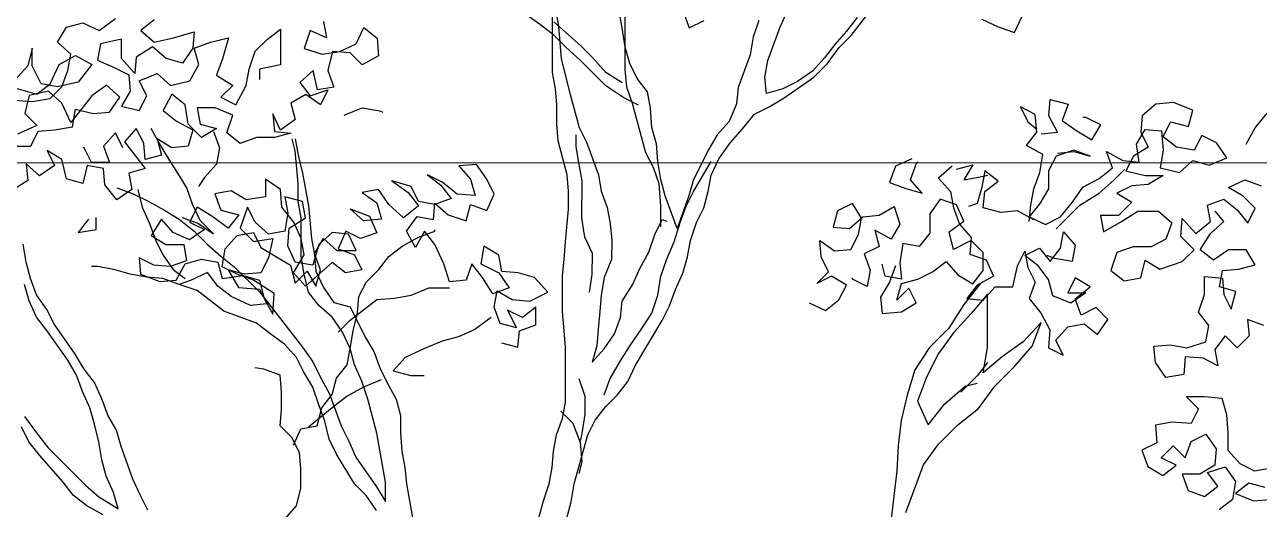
# Model space of a CAD drawing. Header units: millimetres. Extents: x 684983 to 685377, y 990360 to 990509.
# Drawn here: x 685172.297 to 685173.495, y 990437.702 to 990438.172 of the extents above; entities that cross this region are included whole.
import ezdxf

# ---------------------------------------------------------------- set-up
doc = ezdxf.new("R2010")
doc.units = ezdxf.units.MM
doc.layers.add('grid', color=8, linetype='Continuous', lineweight=9)
doc.layers.add('TEAK', color=7, linetype='Continuous')

# ---------------------------------------------------------------- blocks, each defined once
blk = doc.blocks.new('A$C25655A80')
at = {"color": 62}
for p, q in [((0.05239, 1.56976), (0.05243, 1.61686)), ((0.04472, 1.60053), (0.03512, 1.60726)), ((0.05435, 1.61013), (0.05626, 1.59956)), ((0.09759, 1.59856), (0.09568, 1.60913)), ((0.09949, 1.57164), (0.09952, 1.60721)), ((0.13702, 1.60909), (0.14085, 1.59852)), ((0.19949, 1.59846), (0.20431, 1.60903)), ((0.24563, 1.59361), (0.2591, 1.61091)), ((0.35137, 1.59544), (0.35619, 1.60601)), ((-0.26771, 1.58928), (-0.26193, 1.59889)), ((-0.26193, 1.59889), (-0.25136, 1.60176)), ((-0.25136, 1.60176), (-0.24079, 1.59694)), ((-0.24079, 1.59694), (-0.2302, 1.60462)), ((-0.20521, 1.60364), (-0.21387, 1.59692)), ((-0.13216, 1.59108), (-0.12351, 1.5978)), ((-0.12351, 1.5978), (-0.12353, 1.57473)), ((-0.09562, 1.60258), (-0.09371, 1.592)), ((-0.07449, 1.58814), (-0.06967, 1.59871)), ((-0.06967, 1.59871), (-0.06103, 1.59197)), ((0.05337, 1.59379), (0.04472, 1.60053)), ((0.07067, 1.58704), (0.05338, 1.60244)), ((0.05626, 1.59956), (0.05816, 1.5784)), ((0.0995, 1.58606), (0.09759, 1.59856)), ((0.14085, 1.59852), (0.15047, 1.60331)), ((0.18604, 1.60328), (0.18218, 1.59271)), ((0.19178, 1.57732), (0.19949, 1.59846)), ((0.24949, 1.60515), (0.24275, 1.5965)), ((0.33023, 1.60411), (0.3408, 1.59929)), ((0.3408, 1.59929), (0.35137, 1.59544)), ((-0.22637, 1.59116), (-0.23983, 1.58829)), ((-0.22638, 1.57867), (-0.22637, 1.59116)), ((-0.21387, 1.59692), (-0.20523, 1.58922)), ((-0.20523, 1.58922), (-0.19273, 1.59209)), ((-0.19273, 1.59209), (-0.17926, 1.59593)), ((-0.17926, 1.59593), (-0.18023, 1.58535)), ((-0.1687, 1.58919), (-0.15716, 1.59206)), ((-0.15716, 1.59206), (-0.16102, 1.57861)), ((-0.13986, 1.58339), (-0.13216, 1.59108)), ((-0.10428, 1.59682), (-0.10814, 1.58529)), ((-0.09371, 1.592), (-0.10428, 1.59682)), ((-0.06103, 1.59197), (-0.06008, 1.58044)), ((0.06105, 1.58609), (0.05337, 1.59379)), ((0.18218, 1.59271), (0.18025, 1.58118)), ((0.24275, 1.5965), (0.23505, 1.58786)), ((0.23793, 1.58593), (0.24563, 1.59361)), ((-0.28406, 1.58545), (-0.28695, 1.57391)), ((-0.28407, 1.57391), (-0.28406, 1.58545)), ((-0.25907, 1.58158), (-0.26771, 1.58928)), ((-0.261, 1.57101), (-0.25907, 1.58158)), ((-0.23983, 1.58829), (-0.24177, 1.57772)), ((-0.20619, 1.58634), (-0.21677, 1.57962)), ((-0.19754, 1.57864), (-0.20619, 1.58634)), ((-0.18023, 1.58535), (-0.18697, 1.57575)), ((-0.17927, 1.58535), (-0.1687, 1.58919)), ((-0.1764, 1.57477), (-0.17927, 1.58535)), ((-0.14372, 1.57186), (-0.13986, 1.58339)), ((-0.10814, 1.58529), (-0.09661, 1.58143)), ((-0.09661, 1.58143), (-0.08507, 1.58334)), ((-0.08987, 1.58335), (-0.09277, 1.57085)), ((-0.07834, 1.58237), (-0.08987, 1.58335)), ((-0.08507, 1.58334), (-0.07449, 1.58814)), ((-0.07066, 1.57468), (-0.07834, 1.58237)), ((0.07066, 1.57743), (0.06105, 1.58609)), ((0.07835, 1.57935), (0.07067, 1.58704)), ((0.10238, 1.57548), (0.0995, 1.58606)), ((0.23505, 1.58786), (0.22831, 1.57921)), ((0.23023, 1.57536), (0.23793, 1.58593)), ((-0.28695, 1.57391), (-0.29753, 1.56239)), ((-0.27831, 1.56237), (-0.28407, 1.57391)), ((-0.27254, 1.56237), (-0.26676, 1.57486)), ((-0.26676, 1.57486), (-0.25618, 1.58062)), ((-0.25618, 1.58062), (-0.24561, 1.57484)), ((-0.24561, 1.57484), (-0.25428, 1.56331)), ((-0.24177, 1.57772), (-0.2312, 1.5729)), ((-0.21774, 1.56904), (-0.22638, 1.57867)), ((-0.21677, 1.57962), (-0.21774, 1.56904)), ((-0.18697, 1.57575), (-0.19754, 1.57864)), ((-0.18218, 1.56421), (-0.1764, 1.57477)), ((-0.16102, 1.57861), (-0.16487, 1.56803)), ((-0.12353, 1.57473), (-0.13699, 1.57185)), ((-0.06008, 1.58044), (-0.07066, 1.57468)), ((0.05816, 1.5784), (0.06391, 1.55533)), ((0.08698, 1.56107), (0.07066, 1.57743)), ((0.08699, 1.56973), (0.07835, 1.57935)), ((0.10718, 1.56586), (0.10238, 1.57548)), ((0.18025, 1.58118), (0.17254, 1.56004)), ((0.18985, 1.56675), (0.19178, 1.57732)), ((0.22831, 1.57921), (0.22061, 1.57057)), ((0.22157, 1.56672), (0.23023, 1.57536)), ((-0.26485, 1.56044), (-0.261, 1.57101)), ((-0.2312, 1.5729), (-0.22159, 1.56809)), ((-0.22159, 1.56809), (-0.22064, 1.55751)), ((-0.21486, 1.56424), (-0.20332, 1.56903)), ((-0.20332, 1.56903), (-0.19468, 1.56133)), ((-0.16487, 1.56803), (-0.1543, 1.5613)), ((-0.14565, 1.56129), (-0.14372, 1.57186)), ((-0.13699, 1.57185), (-0.13699, 1.56513)), ((-0.10238, 1.57086), (-0.11104, 1.56318)), ((-0.09951, 1.55836), (-0.10238, 1.57086)), ((-0.09277, 1.57085), (-0.08893, 1.56027)), ((0.0543, 1.55918), (0.05239, 1.56976)), ((0.09756, 1.56299), (0.08699, 1.56973)), ((0.10044, 1.5601), (0.09949, 1.57164)), ((0.1139, 1.55721), (0.10718, 1.56586)), ((0.1908, 1.55617), (0.18985, 1.56675)), ((0.20233, 1.55328), (0.22157, 1.56672)), ((0.22061, 1.57057), (0.211, 1.56385)), ((-0.29465, 1.5595), (-0.2812, 1.55564)), ((-0.27351, 1.55756), (-0.28601, 1.55469)), ((-0.2812, 1.55564), (-0.27254, 1.56237)), ((-0.26774, 1.56044), (-0.27831, 1.56237)), ((-0.26486, 1.54986), (-0.27351, 1.55756)), ((-0.27255, 1.55275), (-0.26485, 1.56044)), ((-0.25428, 1.56331), (-0.26774, 1.56044)), ((-0.23601, 1.56137), (-0.24563, 1.55465)), ((-0.22737, 1.55367), (-0.23601, 1.56137)), ((-0.22064, 1.55751), (-0.22641, 1.5479)), ((-0.21006, 1.55462), (-0.21486, 1.56424)), ((-0.19468, 1.56133), (-0.18218, 1.56421)), ((-0.1543, 1.5613), (-0.162, 1.55361)), ((-0.15239, 1.5488), (-0.14565, 1.56129)), ((-0.11104, 1.56318), (-0.10432, 1.55452)), ((-0.10432, 1.55452), (-0.09278, 1.55836)), ((-0.08893, 1.56027), (-0.09951, 1.55836)), ((-0.09278, 1.55836), (-0.0976, 1.54875)), ((0.05525, 1.54861), (0.0543, 1.55918)), ((0.09851, 1.55337), (0.08698, 1.56107)), ((0.10428, 1.54952), (0.10044, 1.5601)), ((0.17254, 1.56004), (0.17157, 1.54946)), ((0.20138, 1.55905), (0.1908, 1.55617)), ((0.211, 1.56385), (0.20138, 1.55905)), ((-0.29562, 1.55181), (-0.28409, 1.55084)), ((-0.28601, 1.55469), (-0.2889, 1.54315)), ((-0.28409, 1.55084), (-0.27255, 1.55275)), ((-0.25911, 1.53736), (-0.26486, 1.54986)), ((-0.24563, 1.55465), (-0.25911, 1.53736)), ((-0.23411, 1.54407), (-0.22737, 1.55367)), ((-0.21488, 1.54501), (-0.21006, 1.55462)), ((-0.19372, 1.55556), (-0.1995, 1.54499)), ((-0.18507, 1.54883), (-0.19372, 1.55556)), ((-0.162, 1.55361), (-0.15239, 1.5488)), ((-0.1072, 1.55548), (-0.11682, 1.54973)), ((-0.11682, 1.54973), (-0.11395, 1.53915)), ((-0.0976, 1.54875), (-0.1072, 1.55548)), ((0.06391, 1.55533), (0.06966, 1.53417)), ((0.10812, 1.54856), (0.09851, 1.55337)), ((0.1129, 1.51779), (0.10428, 1.54952)), ((0.11581, 1.54663), (0.1139, 1.55721)), ((0.17157, 1.54946), (0.16675, 1.53793)), ((0.19272, 1.54752), (0.20233, 1.55328)), ((0.37343, 1.54159), (0.37441, 1.55216)), ((0.37441, 1.55216), (0.38594, 1.54927)), ((0.45419, 1.55016), (0.44266, 1.54921)), ((0.46668, 1.54535), (0.45419, 1.55016)), ((-0.2889, 1.54315), (-0.28122, 1.53546)), ((-0.25815, 1.53447), (-0.25621, 1.54601)), ((-0.25621, 1.54601), (-0.24468, 1.54311)), ((-0.24468, 1.54311), (-0.23411, 1.54407)), ((-0.22641, 1.5479), (-0.21488, 1.54501)), ((-0.1995, 1.54499), (-0.19085, 1.53826)), ((-0.18316, 1.53633), (-0.18507, 1.54883)), ((-0.17739, 1.5469), (-0.17547, 1.53632)), ((-0.16585, 1.54689), (-0.17739, 1.5469)), ((-0.15432, 1.54207), (-0.16585, 1.54689)), ((-0.15818, 1.53054), (-0.15432, 1.54207)), ((-0.12836, 1.54301), (-0.12741, 1.53147)), ((-0.12357, 1.53243), (-0.12836, 1.54301)), ((-0.08222, 1.542), (-0.07068, 1.5468)), ((-0.07068, 1.5468), (-0.05915, 1.54487)), ((-0.05915, 1.54487), (-0.05723, 1.5439)), ((0.05524, 1.53611), (0.05525, 1.54861)), ((0.11676, 1.53413), (0.11581, 1.54663)), ((0.1754, 1.53312), (0.1831, 1.54272)), ((0.1831, 1.54272), (0.19272, 1.54752)), ((0.35518, 1.54737), (0.35997, 1.53775)), ((0.36478, 1.54256), (0.35518, 1.54737)), ((0.36573, 1.53102), (0.36478, 1.54256)), ((0.37919, 1.53101), (0.37343, 1.54159)), ((0.38594, 1.54927), (0.38208, 1.53869)), ((0.434, 1.54153), (0.43303, 1.53096)), ((0.44266, 1.54921), (0.434, 1.54153)), ((0.46379, 1.53477), (0.46668, 1.54535)), ((0.50705, 1.53377), (0.51475, 1.54338)), ((-0.28122, 1.53546), (-0.29372, 1.5297)), ((-0.26968, 1.53256), (-0.25815, 1.53447)), ((-0.21681, 1.53348), (-0.22451, 1.52483)), ((-0.21201, 1.52386), (-0.21681, 1.53348)), ((-0.2024, 1.52481), (-0.2072, 1.53347)), ((-0.19085, 1.53826), (-0.18028, 1.53248)), ((-0.17452, 1.52767), (-0.18316, 1.53633)), ((-0.17547, 1.53632), (-0.1649, 1.53343)), ((-0.11395, 1.53915), (-0.12357, 1.53243)), ((0.05619, 1.52553), (0.05524, 1.53611)), ((0.06966, 1.53417), (0.07445, 1.52456)), ((0.11963, 1.52355), (0.11676, 1.53413)), ((0.16675, 1.53793), (0.15905, 1.52929)), ((0.35997, 1.53775), (0.36574, 1.53294)), ((0.38208, 1.53869), (0.39169, 1.53196)), ((0.39747, 1.5406), (0.39554, 1.54061)), ((0.40708, 1.53579), (0.39747, 1.5406)), ((0.4013, 1.52618), (0.40708, 1.53579)), ((0.44744, 1.52806), (0.45226, 1.53767)), ((0.45226, 1.53767), (0.46379, 1.53477)), ((0.50127, 1.5232), (0.50705, 1.53377)), ((-0.28507, 1.522), (-0.28026, 1.53161)), ((-0.28026, 1.53161), (-0.26968, 1.53256)), ((-0.23027, 1.5306), (-0.23797, 1.52196)), ((-0.22548, 1.52099), (-0.23027, 1.5306)), ((-0.20336, 1.52673), (-0.20049, 1.51616)), ((-0.19375, 1.52096), (-0.20336, 1.52673)), ((-0.18028, 1.53248), (-0.18318, 1.52191)), ((-0.1649, 1.53343), (-0.17452, 1.52767)), ((-0.16683, 1.53151), (-0.16299, 1.52093)), ((-0.14953, 1.5238), (-0.15818, 1.53054)), ((-0.13895, 1.52764), (-0.14953, 1.5238)), ((-0.12742, 1.52763), (-0.13895, 1.52764)), ((-0.11684, 1.5305), (-0.12742, 1.52763)), ((-0.12741, 1.53147), (-0.11684, 1.5305)), ((-0.11397, 1.51896), (-0.11588, 1.52665)), ((-0.11396, 1.52665), (-0.11205, 1.51608)), ((0.05906, 1.514), (0.05619, 1.52553)), ((0.06772, 1.52168), (0.06773, 1.52937)), ((0.15905, 1.52929), (0.15328, 1.51968)), ((0.1677, 1.52447), (0.1754, 1.53312)), ((0.359, 1.52237), (0.36573, 1.53102)), ((0.36862, 1.53006), (0.37919, 1.53101)), ((0.39169, 1.53196), (0.4013, 1.52618)), ((0.43014, 1.52327), (0.43591, 1.53288)), ((0.43303, 1.53096), (0.43782, 1.52134)), ((0.43591, 1.53288), (0.44649, 1.53191)), ((0.44649, 1.53191), (0.44743, 1.51941)), ((0.45609, 1.52132), (0.44744, 1.52806)), ((0.47244, 1.529), (0.46762, 1.51939)), ((0.48205, 1.52418), (0.47244, 1.529)), ((-0.29661, 1.52201), (-0.28507, 1.522)), ((-0.2745, 1.51911), (-0.26971, 1.50949)), ((-0.2649, 1.51333), (-0.2745, 1.51911)), ((-0.25047, 1.52101), (-0.25143, 1.52101)), ((-0.24567, 1.51139), (-0.25047, 1.52101)), ((-0.23797, 1.52196), (-0.23414, 1.51138)), ((-0.22451, 1.52483), (-0.21107, 1.50751)), ((-0.21106, 1.51328), (-0.21201, 1.52386)), ((-0.19664, 1.51519), (-0.2024, 1.52481)), ((-0.18318, 1.52191), (-0.19375, 1.52096)), ((-0.16299, 1.52093), (-0.16492, 1.51036)), ((-0.11206, 1.49781), (-0.11397, 1.51896)), ((0.06963, 1.51014), (0.06772, 1.52168)), ((0.07445, 1.52456), (0.08213, 1.5034)), ((0.1177, 1.50818), (0.1129, 1.51779)), ((0.12059, 1.51202), (0.11963, 1.52355)), ((0.15328, 1.51968), (0.14365, 1.50046)), ((0.16, 1.5139), (0.1677, 1.52447)), ((0.36957, 1.5166), (0.359, 1.52237)), ((0.38976, 1.51946), (0.37822, 1.51563)), ((0.37918, 1.51755), (0.38976, 1.5185)), ((0.40033, 1.51561), (0.38976, 1.51946)), ((0.38976, 1.5185), (0.40033, 1.51561)), ((0.4109, 1.51848), (0.42147, 1.5127)), ((0.41474, 1.5079), (0.4109, 1.51848)), ((0.43782, 1.52134), (0.42821, 1.51558)), ((0.43205, 1.51173), (0.43014, 1.52327)), ((0.44743, 1.51941), (0.4455, 1.50788)), ((0.46762, 1.51939), (0.45609, 1.52132)), ((0.48877, 1.51456), (0.48205, 1.52418)), ((-0.28797, 1.51047), (-0.28702, 1.49989)), ((-0.27932, 1.50277), (-0.28797, 1.51047)), ((-0.26971, 1.50949), (-0.27932, 1.50277)), ((-0.26202, 1.50083), (-0.2649, 1.51333)), ((-0.24856, 1.50947), (-0.25145, 1.49794)), ((-0.23798, 1.50754), (-0.24856, 1.50947)), ((-0.23414, 1.51138), (-0.24567, 1.51139)), ((-0.20049, 1.51616), (-0.21106, 1.51328)), ((-0.18992, 1.50461), (-0.19664, 1.51519)), ((-0.16492, 1.51036), (-0.17262, 1.50171)), ((-0.11205, 1.51608), (-0.10917, 1.50454)), ((0.0033, 1.5102), (-0.00823, 1.50925)), ((0.01003, 1.50058), (0.0033, 1.5102)), ((0.06194, 1.50342), (0.05906, 1.514)), ((0.07155, 1.49957), (0.06963, 1.51014)), ((0.1225, 1.50048), (0.12059, 1.51202)), ((0.14364, 1.49277), (0.15519, 1.51199)), ((0.15518, 1.50333), (0.16, 1.5139)), ((0.28497, 1.51379), (0.27439, 1.50899)), ((0.284, 1.50033), (0.28785, 1.5109)), ((0.28785, 1.5109), (0.28881, 1.51186)), ((0.3138, 1.50703), (0.32438, 1.50991)), ((0.32438, 1.50991), (0.3186, 1.5003)), ((0.36763, 1.50506), (0.36957, 1.5166)), ((0.37822, 1.51563), (0.3734, 1.50602)), ((0.42147, 1.5127), (0.43205, 1.51173)), ((0.42821, 1.51558), (0.42339, 1.50597)), ((0.458, 1.50498), (0.46665, 1.51266)), ((0.46665, 1.51266), (0.47723, 1.50977)), ((0.47723, 1.50977), (0.48877, 1.51456)), ((-0.23703, 1.49696), (-0.23798, 1.50754)), ((-0.21107, 1.50751), (-0.22164, 1.50464)), ((-0.22164, 1.50464), (-0.21973, 1.49406)), ((-0.18416, 1.49499), (-0.18992, 1.50461)), ((-0.17262, 1.50171), (-0.17647, 1.49595)), ((-0.10917, 1.50454), (-0.10535, 1.48339)), ((-0.02842, 1.5035), (-0.01978, 1.49677)), ((-0.01882, 1.49869), (-0.02842, 1.5035)), ((-0.00823, 1.50925), (-0.00055, 1.50059)), ((0.06289, 1.49284), (0.06194, 1.50342)), ((0.08213, 1.5034), (0.08404, 1.49283)), ((0.12153, 1.4976), (0.1177, 1.50818)), ((0.15325, 1.49276), (0.15518, 1.50333)), ((0.27439, 1.50899), (0.27054, 1.49842)), ((0.31092, 1.50896), (0.30226, 1.50128)), ((0.3186, 1.5003), (0.32918, 1.50221)), ((0.32918, 1.50221), (0.33399, 1.50317)), ((0.33207, 1.50606), (0.33013, 1.49548)), ((0.34071, 1.49932), (0.33207, 1.50606)), ((0.36378, 1.49449), (0.36763, 1.50506)), ((0.3734, 1.50602), (0.37339, 1.49448)), ((0.40608, 1.50118), (0.41474, 1.5079)), ((0.41569, 1.50021), (0.42243, 1.50693)), ((0.42339, 1.50597), (0.43588, 1.50308)), ((0.43588, 1.50308), (0.44742, 1.50307)), ((0.44742, 1.50307), (0.4378, 1.49731)), ((0.4455, 1.50788), (0.458, 1.50498)), ((-0.28702, 1.49989), (-0.2976, 1.49317)), ((-0.25145, 1.49794), (-0.26202, 1.50083)), ((-0.22935, 1.48734), (-0.23703, 1.49696)), ((-0.21973, 1.49406), (-0.22935, 1.48734)), ((-0.22934, 1.49503), (-0.21877, 1.49118)), ((-0.21589, 1.49406), (-0.21301, 1.48252)), ((-0.18033, 1.48442), (-0.18416, 1.49499)), ((-0.13321, 1.50071), (-0.13322, 1.48918)), ((-0.1236, 1.49398), (-0.13321, 1.50071)), ((-0.12265, 1.48244), (-0.1236, 1.49398)), ((-0.11207, 1.48628), (-0.11206, 1.49781)), ((-0.06016, 1.49392), (-0.07073, 1.49201)), ((-0.05344, 1.4843), (-0.06016, 1.49392)), ((-0.0515, 1.49968), (-0.04093, 1.49198)), ((-0.03901, 1.49582), (-0.0515, 1.49968)), ((-0.03421, 1.4862), (-0.03901, 1.49582)), ((-0.01978, 1.49677), (-0.01306, 1.48811)), ((-0.00921, 1.49099), (-0.01882, 1.49869)), ((-0.00055, 1.50059), (0.00233, 1.49002)), ((0.01482, 1.49097), (0.01003, 1.50058)), ((0.07153, 1.47553), (0.07155, 1.49957)), ((0.12248, 1.48318), (0.12153, 1.4976)), ((0.12537, 1.4899), (0.1225, 1.50048)), ((0.14365, 1.50046), (0.14075, 1.48989)), ((0.27054, 1.49842), (0.28111, 1.49457)), ((0.28111, 1.49457), (0.29168, 1.49167)), ((0.29168, 1.49167), (0.284, 1.50033)), ((0.30226, 1.50128), (0.30994, 1.49262)), ((0.33013, 1.49548), (0.32724, 1.48491)), ((0.33205, 1.4926), (0.34071, 1.49932)), ((0.36185, 1.48392), (0.36378, 1.49449)), ((0.37339, 1.49448), (0.36762, 1.48488)), ((0.38876, 1.48582), (0.3955, 1.49542)), ((0.3955, 1.49542), (0.40608, 1.50118)), ((0.40607, 1.49157), (0.41569, 1.50021)), ((0.42723, 1.49636), (0.41761, 1.49156)), ((0.4378, 1.49731), (0.42723, 1.49636)), ((0.48971, 1.49534), (0.50029, 1.50013)), ((0.49932, 1.48956), (0.48971, 1.49534)), ((0.50029, 1.50013), (0.51086, 1.49628)), ((-0.21877, 1.49118), (-0.20916, 1.48636)), ((-0.20916, 1.48636), (-0.1986, 1.48059)), ((-0.15533, 1.49304), (-0.1659, 1.49113)), ((-0.1659, 1.49113), (-0.16207, 1.48055)), ((-0.14572, 1.48727), (-0.15533, 1.49304)), ((-0.13322, 1.48918), (-0.14572, 1.48727)), ((-0.12072, 1.48917), (-0.11881, 1.47859)), ((-0.10919, 1.48627), (-0.12072, 1.48917)), ((-0.11016, 1.4757), (-0.11207, 1.48628)), ((-0.10728, 1.4757), (-0.10919, 1.48627)), ((-0.07073, 1.49201), (-0.06113, 1.48527)), ((-0.04093, 1.49198), (-0.03421, 1.48332)), ((-0.02364, 1.48427), (-0.03421, 1.4862)), ((-0.01306, 1.48811), (-0.02364, 1.48427)), ((0.00233, 1.49002), (-0.00921, 1.49099)), ((0.01001, 1.4804), (0.01482, 1.49097)), ((0.06288, 1.48131), (0.06289, 1.49284)), ((0.08404, 1.49283), (0.08787, 1.48225)), ((0.13304, 1.46875), (0.12537, 1.4899)), ((0.14075, 1.48989), (0.13304, 1.46875)), ((0.13882, 1.48316), (0.14364, 1.49277)), ((0.15036, 1.48219), (0.15325, 1.49276)), ((0.30321, 1.48782), (0.29647, 1.47821)), ((0.31378, 1.48396), (0.30321, 1.48782)), ((0.30994, 1.49262), (0.31186, 1.48204)), ((0.33108, 1.48202), (0.33205, 1.4926)), ((0.38107, 1.47621), (0.38876, 1.48582)), ((0.39357, 1.48389), (0.40607, 1.49157)), ((0.41761, 1.49156), (0.42722, 1.48578)), ((0.42722, 1.48578), (0.41856, 1.47714)), ((0.47624, 1.48381), (0.48682, 1.48765)), ((0.48682, 1.48765), (0.49546, 1.48091)), ((0.507, 1.48186), (0.49932, 1.48956)), ((-0.21301, 1.48252), (-0.20822, 1.47194)), ((-0.1986, 1.48059), (-0.18899, 1.47481)), ((-0.17745, 1.48249), (-0.18226, 1.47288)), ((-0.17553, 1.47384), (-0.18033, 1.48442)), ((-0.16784, 1.47671), (-0.17745, 1.48249)), ((-0.16207, 1.48055), (-0.15053, 1.47766)), ((-0.15053, 1.47766), (-0.15727, 1.46901)), ((-0.14476, 1.48246), (-0.14958, 1.46901)), ((-0.13996, 1.47284), (-0.14476, 1.48246)), ((-0.11497, 1.47282), (-0.12265, 1.48244)), ((-0.11881, 1.47859), (-0.12074, 1.46706)), ((-0.10535, 1.48339), (-0.10344, 1.46224)), ((-0.07843, 1.48144), (-0.06594, 1.47662)), ((-0.06979, 1.47374), (-0.07843, 1.48144)), ((-0.06113, 1.48527), (-0.05825, 1.47469)), ((-0.04383, 1.47564), (-0.05344, 1.4843)), ((-0.03421, 1.48332), (-0.04383, 1.47564)), ((-0.02461, 1.47466), (-0.02363, 1.48523)), ((-0.02363, 1.48523), (-0.01499, 1.47753)), ((-0.01499, 1.47753), (-0.00346, 1.47368)), ((-0.00346, 1.47368), (-0.00056, 1.48425)), ((-0.00056, 1.48425), (0.01001, 1.4804)), ((0.06094, 1.46016), (0.06288, 1.48131)), ((0.08787, 1.48225), (0.08979, 1.47167)), ((0.12247, 1.46972), (0.12248, 1.48318)), ((0.13497, 1.47259), (0.13882, 1.48316)), ((0.14554, 1.47258), (0.15036, 1.48219)), ((0.23687, 1.48019), (0.23398, 1.46962)), ((0.24649, 1.48499), (0.23687, 1.48019)), ((0.25225, 1.47537), (0.24649, 1.48499)), ((0.26379, 1.47728), (0.27341, 1.48304)), ((0.27341, 1.48304), (0.27724, 1.4715)), ((0.29647, 1.47821), (0.29646, 1.46571)), ((0.31186, 1.48204), (0.31569, 1.47146)), ((0.31858, 1.47338), (0.31378, 1.48396)), ((0.32724, 1.48491), (0.32147, 1.48299)), ((0.34262, 1.47913), (0.33108, 1.48202)), ((0.35319, 1.48008), (0.34262, 1.47913)), ((0.36376, 1.4743), (0.35319, 1.48008)), ((0.36762, 1.48488), (0.36088, 1.47623)), ((0.36088, 1.47335), (0.36185, 1.48392)), ((0.37817, 1.46852), (0.39357, 1.48389)), ((0.42048, 1.47329), (0.43106, 1.48001)), ((0.43106, 1.48001), (0.44451, 1.48)), ((0.44451, 1.48), (0.45316, 1.4723)), ((0.47815, 1.47324), (0.47624, 1.48381)), ((0.48681, 1.47323), (0.48104, 1.47996)), ((0.49546, 1.48091), (0.50219, 1.47226)), ((0.50219, 1.47226), (0.507, 1.48186)), ((-0.24763, 1.47486), (-0.25436, 1.46622)), ((-0.24283, 1.46813), (-0.24282, 1.47582)), ((-0.20822, 1.47194), (-0.20438, 1.46137)), ((-0.20052, 1.47482), (-0.20726, 1.46425)), ((-0.19284, 1.46616), (-0.20052, 1.47482)), ((-0.18899, 1.47481), (-0.17938, 1.46711)), ((-0.18706, 1.47577), (-0.17649, 1.47191)), ((-0.18226, 1.47288), (-0.17265, 1.46807)), ((-0.17649, 1.47191), (-0.16689, 1.46518)), ((-0.16689, 1.46518), (-0.17553, 1.47384)), ((-0.15727, 1.46901), (-0.16784, 1.47671)), ((-0.13132, 1.46514), (-0.13996, 1.47284)), ((-0.11786, 1.46898), (-0.10728, 1.4757)), ((-0.11017, 1.46224), (-0.11497, 1.47282)), ((-0.11018, 1.45071), (-0.11016, 1.4757)), ((-0.05825, 1.47469), (-0.06979, 1.47374)), ((-0.06594, 1.47662), (-0.06114, 1.46604)), ((-0.04192, 1.46699), (-0.03518, 1.47659)), ((-0.03518, 1.47659), (-0.02461, 1.47466)), ((0.07344, 1.46303), (0.07153, 1.47553)), ((0.08979, 1.47167), (0.09074, 1.4611)), ((0.11862, 1.46492), (0.12344, 1.47452)), ((0.12344, 1.47452), (0.12632, 1.47356)), ((0.13111, 1.4601), (0.13497, 1.47259)), ((0.14169, 1.46105), (0.14554, 1.47258)), ((0.23398, 1.46962), (0.24455, 1.46865)), ((0.24455, 1.46865), (0.25321, 1.47633)), ((0.25032, 1.4648), (0.25225, 1.47537)), ((0.25321, 1.47633), (0.26379, 1.47728)), ((0.27724, 1.4715), (0.27146, 1.46189)), ((0.30896, 1.46666), (0.31858, 1.47338)), ((0.31569, 1.47146), (0.32338, 1.46281)), ((0.36088, 1.47623), (0.37145, 1.47141)), ((0.37145, 1.47141), (0.38107, 1.47621)), ((0.40702, 1.47715), (0.40893, 1.46657)), ((0.41856, 1.47714), (0.40702, 1.47715)), ((0.40893, 1.46657), (0.42048, 1.47329)), ((0.45316, 1.4723), (0.4493, 1.46173)), ((0.45892, 1.46364), (0.45989, 1.47518)), ((0.45989, 1.47518), (0.46853, 1.46556)), ((0.46853, 1.46556), (0.47815, 1.47324)), ((0.47815, 1.46555), (0.48681, 1.47323)), ((-0.25436, 1.46622), (-0.24283, 1.46813)), ((-0.20726, 1.46425), (-0.19765, 1.45848)), ((-0.18227, 1.46135), (-0.19284, 1.46616)), ((-0.17265, 1.46807), (-0.18227, 1.46135)), ((-0.17938, 1.46711), (-0.17074, 1.45845)), ((-0.15921, 1.45556), (-0.15151, 1.4642)), ((-0.15151, 1.4642), (-0.14093, 1.46611)), ((-0.14958, 1.46901), (-0.14094, 1.46035)), ((-0.14094, 1.46035), (-0.12844, 1.46226)), ((-0.14093, 1.46611), (-0.13613, 1.4565)), ((-0.12844, 1.46226), (-0.13133, 1.44976)), ((-0.12074, 1.46706), (-0.13132, 1.46514)), ((-0.11883, 1.45744), (-0.11786, 1.46898)), ((-0.10826, 1.45167), (-0.11017, 1.46224)), ((-0.10344, 1.46224), (-0.10153, 1.45166)), ((-0.10153, 1.45262), (-0.09575, 1.46223)), ((-0.08998, 1.46607), (-0.09864, 1.45839)), ((-0.09575, 1.46223), (-0.08711, 1.45453)), ((-0.07941, 1.4651), (-0.08998, 1.46607)), ((-0.08133, 1.46702), (-0.08615, 1.45549)), ((-0.07172, 1.46221), (-0.08133, 1.46702)), ((-0.07461, 1.45452), (-0.07941, 1.4651)), ((-0.06114, 1.46604), (-0.07172, 1.46221)), ((-0.04481, 1.45737), (-0.03423, 1.46313)), ((-0.03616, 1.45641), (-0.04192, 1.46699)), ((-0.03038, 1.46697), (-0.03616, 1.45641)), ((-0.03423, 1.46313), (-0.02365, 1.46697)), ((-0.02366, 1.45832), (-0.03038, 1.46697)), ((-0.02365, 1.46697), (-0.02365, 1.46793)), ((0.07823, 1.45246), (0.07344, 1.46303)), ((0.11476, 1.45338), (0.11862, 1.46492)), ((0.2455, 1.45519), (0.25032, 1.4648)), ((0.26089, 1.46767), (0.26377, 1.45709)), ((0.27146, 1.46189), (0.26089, 1.46767)), ((0.29646, 1.46571), (0.28972, 1.45707)), ((0.31183, 1.45513), (0.30896, 1.46666)), ((0.32338, 1.46281), (0.3224, 1.45223)), ((0.38105, 1.45602), (0.38298, 1.4666)), ((0.38298, 1.4666), (0.39066, 1.45794)), ((0.4493, 1.46173), (0.43969, 1.45693)), ((0.46756, 1.45498), (0.45892, 1.46364)), ((0.47141, 1.45498), (0.47815, 1.46555)), ((-0.28803, 1.44702), (-0.28994, 1.45856)), ((-0.20438, 1.46137), (-0.19958, 1.45175)), ((-0.19765, 1.45848), (-0.18612, 1.45847)), ((-0.18612, 1.45847), (-0.18421, 1.44789)), ((-0.17074, 1.45845), (-0.16209, 1.45075)), ((-0.16114, 1.44402), (-0.15921, 1.45556)), ((-0.13613, 1.4565), (-0.11692, 1.44494)), ((-0.11403, 1.44686), (-0.11883, 1.45744)), ((-0.09864, 1.45839), (-0.1025, 1.44493)), ((-0.08711, 1.45453), (-0.07461, 1.45452)), ((-0.08615, 1.45549), (-0.07558, 1.45164)), ((-0.05347, 1.45065), (-0.04481, 1.45737)), ((-0.0179, 1.44581), (-0.02366, 1.45832)), ((0.00806, 1.45733), (0.00613, 1.44579)), ((0.01767, 1.45155), (0.00806, 1.45733)), ((0.05997, 1.44863), (0.06094, 1.46016)), ((0.09074, 1.4611), (0.09073, 1.4486)), ((0.1263, 1.44857), (0.13111, 1.4601)), ((0.13976, 1.45048), (0.14169, 1.46105)), ((0.22532, 1.46097), (0.23493, 1.45423)), ((0.22627, 1.4504), (0.22532, 1.46097)), ((0.23493, 1.45423), (0.2455, 1.45519)), ((0.26377, 1.45709), (0.25415, 1.45229)), ((0.27915, 1.459), (0.27722, 1.44651)), ((0.28972, 1.45707), (0.27915, 1.459)), ((0.32337, 1.46088), (0.31183, 1.45513)), ((0.33106, 1.45319), (0.32337, 1.46088)), ((0.35316, 1.44451), (0.35797, 1.45412)), ((0.35797, 1.45124), (0.36759, 1.45604)), ((0.35797, 1.45412), (0.35989, 1.44355)), ((0.36759, 1.45604), (0.37431, 1.44738)), ((0.37431, 1.44738), (0.38105, 1.45602)), ((0.39066, 1.45794), (0.38873, 1.44737)), ((0.42815, 1.45694), (0.41757, 1.45311)), ((0.43969, 1.45693), (0.42815, 1.45694)), ((0.45987, 1.4473), (0.46756, 1.45498)), ((0.48005, 1.44824), (0.47141, 1.45498)), ((0.48967, 1.45496), (0.48005, 1.44824)), ((0.50121, 1.45495), (0.48967, 1.45496)), ((0.50697, 1.44533), (0.50121, 1.45495)), ((-0.28515, 1.43645), (-0.28803, 1.44702)), ((-0.21497, 1.44984), (-0.21401, 1.43927)), ((-0.20536, 1.44502), (-0.21497, 1.44984)), ((-0.19958, 1.45175), (-0.19286, 1.44213)), ((-0.18421, 1.44789), (-0.19478, 1.44405)), ((-0.19095, 1.4354), (-0.18517, 1.44597)), ((-0.18517, 1.44597), (-0.17459, 1.44884)), ((-0.17459, 1.44884), (-0.16402, 1.44691)), ((-0.16402, 1.44691), (-0.16115, 1.43633)), ((-0.16209, 1.45075), (-0.15345, 1.44402)), ((-0.13133, 1.44976), (-0.13615, 1.44016)), ((-0.115, 1.44014), (-0.10826, 1.45167)), ((-0.1025, 1.44493), (-0.11403, 1.44686)), ((-0.10827, 1.43917), (-0.11018, 1.45071)), ((-0.09, 1.44684), (-0.10732, 1.43148)), ((-0.09769, 1.44204), (-0.10153, 1.45262)), ((-0.10153, 1.45166), (-0.10058, 1.44108)), ((-0.08135, 1.4401), (-0.09, 1.44684)), ((-0.07558, 1.45164), (-0.07078, 1.44202)), ((-0.0602, 1.44201), (-0.05347, 1.45065)), ((-0.01407, 1.43428), (-0.0179, 1.44581)), ((0.00036, 1.4458), (-0.00349, 1.43523)), ((0.00708, 1.43714), (0.00036, 1.4458)), ((0.00613, 1.44579), (0.01766, 1.44001)), ((0.01958, 1.44097), (0.01767, 1.45155)), ((0.05899, 1.43805), (0.05997, 1.44863)), ((0.07822, 1.439), (0.07823, 1.45246)), ((0.09073, 1.4486), (0.08591, 1.43707)), ((0.10899, 1.44281), (0.11476, 1.45338)), ((0.12244, 1.438), (0.1263, 1.44857)), ((0.13686, 1.43991), (0.13976, 1.45048)), ((0.23107, 1.44078), (0.22627, 1.4504)), ((0.25415, 1.45229), (0.25799, 1.44172)), ((0.27722, 1.44651), (0.27817, 1.43593)), ((0.29836, 1.44072), (0.30702, 1.44744)), ((0.30702, 1.44744), (0.3147, 1.43878)), ((0.3224, 1.45223), (0.33297, 1.44838)), ((0.33105, 1.44165), (0.33106, 1.45319)), ((0.33297, 1.44838), (0.33777, 1.4378)), ((0.36662, 1.4445), (0.35797, 1.45124)), ((0.3772, 1.4493), (0.37239, 1.45123)), ((0.38873, 1.44737), (0.3772, 1.4493)), ((0.41757, 1.45311), (0.41372, 1.44157)), ((0.43294, 1.43675), (0.43583, 1.44828)), ((0.43583, 1.44828), (0.44544, 1.44251)), ((0.44544, 1.44251), (0.45987, 1.4473)), ((-0.24189, 1.4441), (-0.24573, 1.4441)), ((-0.23131, 1.44216), (-0.24189, 1.4441)), ((-0.22074, 1.43927), (-0.23131, 1.44216)), ((-0.21017, 1.43734), (-0.22074, 1.43927)), ((-0.21401, 1.43927), (-0.20152, 1.43445)), ((-0.19478, 1.44405), (-0.20536, 1.44502)), ((-0.19286, 1.44213), (-0.18518, 1.43635)), ((-0.17075, 1.44019), (-0.18133, 1.43539)), ((-0.16403, 1.43153), (-0.17075, 1.44019)), ((-0.16115, 1.43633), (-0.14769, 1.43824)), ((-0.15153, 1.43921), (-0.16114, 1.44402)), ((-0.15729, 1.4421), (-0.15058, 1.43056)), ((-0.14672, 1.4392), (-0.15729, 1.4421)), ((-0.15345, 1.44402), (-0.13712, 1.42766)), ((-0.14096, 1.43535), (-0.15153, 1.43921)), ((-0.14769, 1.43824), (-0.13711, 1.43535)), ((-0.13615, 1.44016), (-0.14672, 1.4392)), ((-0.11692, 1.44494), (-0.11404, 1.43341)), ((-0.10732, 1.43148), (-0.115, 1.44014)), ((-0.11404, 1.43341), (-0.10635, 1.44109)), ((-0.1054, 1.42763), (-0.10827, 1.43917)), ((-0.10635, 1.44109), (-0.10059, 1.43147)), ((-0.10059, 1.43147), (-0.09769, 1.44204)), ((-0.10058, 1.44108), (-0.09578, 1.43051)), ((-0.07078, 1.44202), (-0.08135, 1.4401)), ((-0.0679, 1.43432), (-0.0602, 1.44201)), ((0.01766, 1.44001), (0.02438, 1.4304)), ((0.03016, 1.44), (0.01958, 1.44097)), ((0.04073, 1.43711), (0.03016, 1.44)), ((0.05897, 1.41498), (0.05899, 1.43805)), ((0.07629, 1.42746), (0.07822, 1.439)), ((0.10417, 1.43224), (0.10899, 1.44281)), ((0.12051, 1.4255), (0.12244, 1.438)), ((0.13205, 1.42934), (0.13686, 1.43991)), ((0.22337, 1.4331), (0.23107, 1.44078)), ((0.23299, 1.43789), (0.22337, 1.4331)), ((0.2426, 1.43212), (0.23299, 1.43789)), ((0.25799, 1.44172), (0.25606, 1.43114)), ((0.2676, 1.43786), (0.26568, 1.44556)), ((0.27817, 1.43593), (0.2676, 1.43786)), ((0.27433, 1.44459), (0.27048, 1.43402)), ((0.28874, 1.43592), (0.29836, 1.44072)), ((0.3147, 1.43878), (0.32431, 1.433)), ((0.32431, 1.433), (0.33105, 1.44165)), ((0.33777, 1.4378), (0.32719, 1.43204)), ((0.35026, 1.43106), (0.35316, 1.44451)), ((0.35989, 1.44355), (0.36468, 1.43393)), ((0.37334, 1.43584), (0.36662, 1.4445)), ((0.41372, 1.44157), (0.42236, 1.43484)), ((0.47427, 1.42614), (0.47428, 1.43767)), ((0.47428, 1.43767), (0.48581, 1.4367)), ((0.48388, 1.43094), (0.48582, 1.44151)), ((0.48582, 1.44151), (0.49639, 1.44246)), ((0.49639, 1.44246), (0.50697, 1.44533)), ((-0.28613, 1.42203), (-0.289, 1.4326)), ((-0.28132, 1.42587), (-0.28515, 1.43645)), ((-0.1996, 1.43637), (-0.21017, 1.43734)), ((-0.20152, 1.43445), (-0.19095, 1.4354)), ((-0.18903, 1.43251), (-0.1996, 1.43637)), ((-0.18133, 1.43539), (-0.18903, 1.43251)), ((-0.17749, 1.42866), (-0.18903, 1.43251)), ((-0.15539, 1.42479), (-0.16403, 1.43153)), ((-0.15058, 1.43056), (-0.13712, 1.42958)), ((-0.12751, 1.42669), (-0.14096, 1.43535)), ((-0.13711, 1.43535), (-0.13424, 1.42381)), ((-0.09578, 1.43051), (-0.08906, 1.42089)), ((-0.07272, 1.42472), (-0.0679, 1.43432)), ((-0.03907, 1.42565), (-0.02753, 1.43044)), ((-0.02753, 1.43044), (-0.01407, 1.43043)), ((-0.00349, 1.43523), (-0.01407, 1.43428)), ((0.0138, 1.42656), (0.00708, 1.43714)), ((0.02438, 1.4304), (0.0138, 1.42656)), ((0.04937, 1.42749), (0.04073, 1.43711)), ((0.08591, 1.43707), (0.08398, 1.42553)), ((0.09743, 1.42168), (0.10417, 1.43224)), ((0.23778, 1.42251), (0.2426, 1.43212)), ((0.24645, 1.43596), (0.24645, 1.43692)), ((0.25606, 1.43114), (0.24645, 1.43596)), ((0.27048, 1.43402), (0.2647, 1.42441)), ((0.27527, 1.42248), (0.27817, 1.43305)), ((0.28297, 1.43016), (0.27527, 1.42248)), ((0.27817, 1.43305), (0.28874, 1.43592)), ((0.28777, 1.42054), (0.28297, 1.43016)), ((0.32719, 1.43204), (0.32046, 1.42339)), ((0.33103, 1.42242), (0.33873, 1.43107)), ((0.33873, 1.43107), (0.35026, 1.43106)), ((0.36468, 1.43393), (0.36083, 1.42336)), ((0.37621, 1.42527), (0.37334, 1.43584)), ((0.39064, 1.43679), (0.38583, 1.42718)), ((0.39063, 1.42333), (0.40025, 1.43101)), ((0.40025, 1.43101), (0.39064, 1.43679)), ((0.42236, 1.43484), (0.43294, 1.43675)), ((0.49446, 1.42804), (0.48388, 1.43094)), ((0.48581, 1.4367), (0.48676, 1.42613)), ((-0.28133, 1.41145), (-0.28613, 1.42203)), ((-0.2746, 1.41625), (-0.28132, 1.42587)), ((-0.1602, 1.41518), (-0.17749, 1.42866)), ((-0.1429, 1.41901), (-0.15539, 1.42479)), ((-0.13712, 1.42958), (-0.13232, 1.41996)), ((-0.13712, 1.42766), (-0.12944, 1.41804)), ((-0.13424, 1.42381), (-0.12848, 1.41323)), ((-0.12848, 1.41323), (-0.12751, 1.42669)), ((-0.09868, 1.41897), (-0.1054, 1.42763)), ((-0.0785, 1.40934), (-0.06118, 1.42278)), ((-0.07369, 1.41414), (-0.07272, 1.42472)), ((-0.06118, 1.42278), (-0.04965, 1.42373)), ((-0.04965, 1.42373), (-0.03907, 1.42565)), ((0.01476, 1.41791), (0.01669, 1.42848)), ((0.01669, 1.42848), (0.0263, 1.4227)), ((0.0263, 1.4227), (0.03783, 1.42173)), ((0.03783, 1.42173), (0.04937, 1.42749)), ((0.08398, 1.42553), (0.08301, 1.41496)), ((0.09646, 1.4111), (0.09743, 1.42168)), ((0.11665, 1.41397), (0.12051, 1.4255)), ((0.12819, 1.41876), (0.13205, 1.42934)), ((0.22912, 1.41579), (0.23778, 1.42251)), ((0.2647, 1.42441), (0.26565, 1.41383)), ((0.32046, 1.42339), (0.33103, 1.42242)), ((0.33392, 1.42627), (0.32333, 1.41378)), ((0.33388, 1.39166), (0.33392, 1.42627)), ((0.36083, 1.42336), (0.36851, 1.41374)), ((0.38774, 1.42045), (0.37621, 1.42527)), ((0.38583, 1.42718), (0.39736, 1.42717)), ((0.39736, 1.42717), (0.38774, 1.42045)), ((0.39447, 1.41275), (0.39063, 1.42333)), ((0.47041, 1.41461), (0.47427, 1.42614)), ((0.48676, 1.42613), (0.49156, 1.41651)), ((0.49156, 1.41651), (0.49446, 1.42804)), ((-0.2698, 1.40663), (-0.2746, 1.41625)), ((-0.13906, 1.40747), (-0.1602, 1.41518)), ((-0.13232, 1.41996), (-0.1429, 1.41901)), ((-0.12944, 1.41804), (-0.10928, 1.39207)), ((-0.09003, 1.41127), (-0.09868, 1.41897)), ((-0.08906, 1.42089), (-0.07849, 1.41799)), ((-0.07849, 1.41799), (-0.06889, 1.39876)), ((-0.07658, 1.40261), (-0.07369, 1.41414)), ((0.01859, 1.40733), (0.01476, 1.41791)), ((0.02341, 1.41598), (0.02916, 1.40444)), ((0.03301, 1.41116), (0.02341, 1.41598)), ((0.04167, 1.41788), (0.03301, 1.41116)), ((0.04166, 1.40635), (0.04167, 1.41788)), ((0.05992, 1.40248), (0.05897, 1.41498)), ((0.08301, 1.41496), (0.08203, 1.40343)), ((0.10991, 1.4034), (0.11665, 1.41397)), ((0.12338, 1.40916), (0.12819, 1.41876)), ((0.21855, 1.4206), (0.22912, 1.41579)), ((0.26565, 1.41383), (0.27815, 1.41478)), ((0.27815, 1.41478), (0.28777, 1.42054)), ((0.32333, 1.41378), (0.31178, 1.40129)), ((0.36851, 1.41374), (0.37427, 1.40316)), ((0.40408, 1.41755), (0.39447, 1.41275)), ((0.41177, 1.40985), (0.40408, 1.41755)), ((0.47713, 1.40595), (0.47041, 1.41461)), ((-0.27461, 1.40279), (-0.28133, 1.41145)), ((-0.25636, 1.38739), (-0.2698, 1.40663)), ((-0.13042, 1.40074), (-0.13906, 1.40747)), ((-0.08331, 1.40165), (-0.09003, 1.41127)), ((-0.0862, 1.40166), (-0.0785, 1.40934)), ((0.01283, 1.41118), (0.00225, 1.4035)), ((0.02916, 1.40444), (0.01859, 1.40733)), ((0.03108, 1.40251), (0.04166, 1.40635)), ((0.09261, 1.40053), (0.09646, 1.4111)), ((0.10605, 1.38033), (0.12338, 1.40916)), ((0.36851, 1.40797), (0.35696, 1.39548)), ((0.36272, 1.39259), (0.36851, 1.40797)), ((0.38581, 1.40507), (0.39638, 1.40698)), ((0.39638, 1.40698), (0.40503, 1.40025)), ((0.40503, 1.40025), (0.41177, 1.40985)), ((0.4752, 1.39538), (0.47713, 1.40595)), ((0.50213, 1.40977), (0.50308, 1.3992)), ((0.5127, 1.40592), (0.50213, 1.40977)), ((-0.26117, 1.38355), (-0.27461, 1.40279)), ((-0.12081, 1.394), (-0.13042, 1.40074)), ((-0.07851, 1.39108), (-0.08331, 1.40165)), ((-0.07851, 1.39108), (-0.07658, 1.40261)), ((-0.06889, 1.39876), (-0.06314, 1.38914)), ((-0.00833, 1.3987), (-0.01891, 1.39583)), ((0.00225, 1.4035), (-0.00833, 1.3987)), ((0.03011, 1.39194), (0.03108, 1.40251)), ((0.06087, 1.39191), (0.05992, 1.40248)), ((0.08203, 1.40343), (0.08106, 1.39285)), ((0.08587, 1.39093), (0.09261, 1.40053)), ((0.10317, 1.39379), (0.10991, 1.4034)), ((0.31178, 1.40129), (0.30216, 1.38784)), ((0.37427, 1.40316), (0.3733, 1.39162)), ((0.37811, 1.39643), (0.38581, 1.40507)), ((0.4877, 1.39921), (0.48096, 1.39056)), ((0.49538, 1.39151), (0.4877, 1.39921)), ((0.50308, 1.3992), (0.49538, 1.39151)), ((-0.11313, 1.38534), (-0.12081, 1.394)), ((-0.10928, 1.39207), (-0.10256, 1.38245)), ((-0.08045, 1.3805), (-0.07851, 1.39108)), ((-0.07564, 1.3805), (-0.07851, 1.39108)), ((-0.03045, 1.39103), (-0.04295, 1.38528)), ((-0.01891, 1.39583), (-0.03045, 1.39103)), ((0.01954, 1.39483), (0.03011, 1.39194)), ((0.06084, 1.35634), (0.06087, 1.39191)), ((0.08106, 1.39285), (0.07817, 1.38228)), ((0.07817, 1.38228), (0.08587, 1.39093)), ((0.09644, 1.38323), (0.10317, 1.39379)), ((0.33099, 1.37532), (0.33388, 1.39166)), ((0.35696, 1.39548), (0.34349, 1.38588)), ((0.35118, 1.37915), (0.36272, 1.39259)), ((0.3733, 1.39162), (0.38291, 1.38681)), ((0.38291, 1.38681), (0.37811, 1.39643)), ((0.44155, 1.39252), (0.45213, 1.39347)), ((0.4425, 1.38195), (0.44155, 1.39252)), ((0.45213, 1.39347), (0.4627, 1.39154)), ((0.4627, 1.39154), (0.4752, 1.39538)), ((0.48096, 1.39056), (0.48288, 1.37999)), ((-0.25541, 1.37393), (-0.26117, 1.38355)), ((-0.2506, 1.37778), (-0.25636, 1.38739)), ((-0.10833, 1.37572), (-0.11313, 1.38534)), ((-0.10256, 1.38245), (-0.09776, 1.37283)), ((-0.06314, 1.38914), (-0.0593, 1.37856)), ((-0.04295, 1.38528), (-0.05065, 1.37663)), ((0.0897, 1.3717), (0.09644, 1.38323)), ((0.30216, 1.38784), (0.29445, 1.37247)), ((0.33388, 1.38205), (0.32714, 1.3734)), ((0.34349, 1.38588), (0.33099, 1.37532)), ((0.44922, 1.37233), (0.4425, 1.38195)), ((0.46173, 1.38577), (0.46076, 1.37424)), ((0.47327, 1.3848), (0.46173, 1.38577)), ((0.48288, 1.37999), (0.47327, 1.3848)), ((-0.25157, 1.36336), (-0.25541, 1.37393)), ((-0.24388, 1.36912), (-0.2506, 1.37778)), ((-0.13428, 1.37767), (-0.14005, 1.37864)), ((-0.12371, 1.37381), (-0.13428, 1.37767)), ((-0.12276, 1.36324), (-0.12371, 1.37381)), ((-0.10257, 1.3661), (-0.10833, 1.37572)), ((-0.08718, 1.37186), (-0.08045, 1.3805)), ((-0.07084, 1.36992), (-0.07564, 1.3805)), ((-0.0593, 1.37856), (-0.0545, 1.36894)), ((-0.05065, 1.37663), (-0.03912, 1.37374)), ((-0.03912, 1.37374), (-0.03047, 1.37373)), ((0.10123, 1.36976), (0.10605, 1.38033)), ((0.33867, 1.36666), (0.35118, 1.37915)), ((0.46076, 1.37424), (0.44922, 1.37233)), ((-0.23908, 1.35854), (-0.24388, 1.36912)), ((-0.09874, 1.35456), (-0.10257, 1.3661)), ((-0.09776, 1.37283), (-0.092, 1.36225)), ((-0.09008, 1.36129), (-0.08718, 1.37186)), ((-0.06989, 1.36607), (-0.08047, 1.36032)), ((-0.06701, 1.35838), (-0.07084, 1.36992)), ((-0.05835, 1.37087), (-0.06989, 1.36607)), ((-0.0545, 1.36894), (-0.04874, 1.35836)), ((0.06951, 1.37171), (0.07334, 1.36018)), ((0.08584, 1.36113), (0.0897, 1.3717)), ((0.09449, 1.36112), (0.10123, 1.36976)), ((0.29445, 1.37247), (0.28867, 1.35709)), ((0.30597, 1.35516), (0.31944, 1.36668)), ((0.32714, 1.3734), (0.31655, 1.36284)), ((0.31944, 1.36668), (0.32713, 1.36859)), ((0.32808, 1.35225), (0.33867, 1.36666)), ((-0.24678, 1.35278), (-0.25157, 1.36336)), ((-0.23525, 1.34796), (-0.23908, 1.35854)), ((-0.12277, 1.3517), (-0.12276, 1.36324)), ((-0.09681, 1.35264), (-0.09008, 1.36129)), ((-0.092, 1.36225), (-0.08433, 1.34109)), ((-0.08047, 1.36032), (-0.09009, 1.35263)), ((-0.06413, 1.3478), (-0.06701, 1.35838)), ((-0.04874, 1.35836), (-0.04587, 1.34779)), ((0.07334, 1.36018), (0.07333, 1.34864)), ((0.08679, 1.35343), (0.09449, 1.36112)), ((0.46267, 1.35982), (0.47035, 1.35212)), ((0.47421, 1.35981), (0.46267, 1.35982)), ((0.48574, 1.35884), (0.47421, 1.35981)), ((0.48861, 1.34826), (0.48574, 1.35884)), ((-0.2439, 1.3422), (-0.24678, 1.35278)), ((-0.12374, 1.34113), (-0.12277, 1.3517)), ((-0.09009, 1.35263), (-0.10067, 1.34399)), ((-0.09971, 1.34111), (-0.09681, 1.35264)), ((-0.0949, 1.34399), (-0.09874, 1.35456)), ((0.05795, 1.35058), (0.06564, 1.34288)), ((0.05891, 1.34577), (0.06084, 1.35634)), ((0.08006, 1.34479), (0.08679, 1.35343)), ((0.28867, 1.35709), (0.29539, 1.34171)), ((0.29539, 1.34171), (0.30597, 1.35516)), ((0.31461, 1.34169), (0.32808, 1.35225)), ((0.47035, 1.35212), (0.46554, 1.34251)), ((-0.28908, 1.34705), (-0.2814, 1.33647)), ((-0.24103, 1.33066), (-0.2439, 1.3422)), ((-0.22949, 1.33834), (-0.23525, 1.34796)), ((-0.10067, 1.34399), (-0.10548, 1.34015)), ((-0.09203, 1.33245), (-0.0949, 1.34399)), ((-0.06126, 1.33627), (-0.06413, 1.3478)), ((-0.04587, 1.34779), (-0.04588, 1.33625)), ((0.05506, 1.3352), (0.05891, 1.34577)), ((0.06564, 1.34288), (0.07043, 1.33038)), ((0.07333, 1.34864), (0.0714, 1.33614)), ((0.07524, 1.33518), (0.08006, 1.34479)), ((0.45304, 1.34349), (0.44247, 1.34157)), ((0.46554, 1.34251), (0.45304, 1.34349)), ((0.48956, 1.33672), (0.48861, 1.34826)), ((-0.28621, 1.3307), (-0.29101, 1.34032)), ((-0.2814, 1.33647), (-0.27372, 1.32685)), ((-0.22661, 1.32777), (-0.22949, 1.33834)), ((-0.11606, 1.33343), (-0.12374, 1.34113)), ((-0.1151, 1.32862), (-0.11029, 1.33919)), ((-0.11029, 1.33919), (-0.09971, 1.34111)), ((-0.08433, 1.34109), (-0.07953, 1.33148)), ((-0.05552, 1.30454), (-0.06126, 1.33627)), ((-0.04588, 1.33625), (-0.04493, 1.32472)), ((0.05312, 1.32463), (0.05506, 1.3352)), ((0.06656, 1.30346), (0.07524, 1.33518)), ((0.0714, 1.33614), (0.07043, 1.33134)), ((0.3021, 1.3292), (0.31461, 1.34169)), ((0.44247, 1.34157), (0.44342, 1.33004)), ((0.46553, 1.33098), (0.47514, 1.33577)), ((0.47514, 1.33577), (0.48186, 1.32616)), ((0.48955, 1.32519), (0.48956, 1.33672)), ((-0.27949, 1.32205), (-0.28621, 1.3307)), ((-0.27372, 1.32685), (-0.24971, 1.30279)), ((-0.23912, 1.31913), (-0.24103, 1.33066)), ((-0.21894, 1.30661), (-0.22661, 1.32777)), ((-0.11126, 1.32381), (-0.11606, 1.33343)), ((-0.08723, 1.32283), (-0.09203, 1.33245)), ((-0.07953, 1.33148), (-0.07473, 1.3209)), ((0.07043, 1.33038), (0.07138, 1.31788)), ((0.29248, 1.31575), (0.3021, 1.3292)), ((0.44342, 1.33004), (0.4338, 1.32524)), ((0.44629, 1.32042), (0.45399, 1.3281)), ((0.45399, 1.3281), (0.46167, 1.32041)), ((0.46167, 1.32041), (0.46553, 1.33098)), ((0.48186, 1.32616), (0.48089, 1.31558)), ((-0.26413, 1.30473), (-0.27949, 1.32205)), ((-0.23624, 1.30855), (-0.23912, 1.31913)), ((-0.11031, 1.31324), (-0.11126, 1.32381)), ((-0.07571, 1.30359), (-0.08723, 1.32283)), ((-0.07473, 1.3209), (-0.06129, 1.30166)), ((-0.04493, 1.32472), (-0.04302, 1.31414)), ((0.05215, 1.31405), (0.05312, 1.32463)), ((0.07138, 1.31788), (0.06945, 1.31019)), ((0.4338, 1.32524), (0.43763, 1.31466)), ((0.4559, 1.31561), (0.44629, 1.32042)), ((0.49724, 1.31653), (0.48955, 1.32519)), ((-0.11032, 1.30074), (-0.11031, 1.31324)), ((-0.04302, 1.31414), (-0.04207, 1.30356)), ((0.05022, 1.30348), (0.05215, 1.31405)), ((0.28092, 1.285), (0.29248, 1.31575)), ((0.43763, 1.31466), (0.44724, 1.30888)), ((0.44724, 1.30888), (0.4559, 1.31561)), ((0.45974, 1.30983), (0.46358, 1.29926)), ((0.47128, 1.30982), (0.45974, 1.30983)), ((0.48089, 1.31558), (0.47128, 1.30982)), ((0.47608, 1.31078), (0.48762, 1.31461)), ((0.4828, 1.30212), (0.47608, 1.31078)), ((0.48762, 1.31461), (0.49434, 1.305)), ((0.50685, 1.31171), (0.49724, 1.31653)), ((0.51742, 1.31363), (0.50685, 1.31171)), ((-0.2574, 1.29607), (-0.26413, 1.30473)), ((-0.24971, 1.30279), (-0.24106, 1.29509)), ((-0.23145, 1.29797), (-0.23624, 1.30855)), ((-0.21415, 1.29603), (-0.21894, 1.30661)), ((-0.06803, 1.2959), (-0.07571, 1.30359)), ((-0.05553, 1.29204), (-0.05552, 1.30454)), ((-0.04207, 1.30356), (-0.03633, 1.27184)), ((0.04636, 1.29195), (0.05022, 1.30348)), ((0.06463, 1.29193), (0.06656, 1.30346)), ((0.47415, 1.2954), (0.4828, 1.30212)), ((0.49434, 1.305), (0.49241, 1.29346)), ((0.50299, 1.30403), (0.49434, 1.29731)), ((0.51356, 1.30113), (0.50299, 1.30403)), ((-0.24876, 1.28933), (-0.2574, 1.29607)), ((-0.24106, 1.29509), (-0.23145, 1.28932)), ((-0.22857, 1.28739), (-0.23145, 1.29797)), ((-0.20935, 1.28641), (-0.21415, 1.29603)), ((-0.11321, 1.28921), (-0.11032, 1.30074)), ((-0.06131, 1.28628), (-0.06803, 1.2959)), ((-0.06129, 1.30166), (-0.05553, 1.29204)), ((0.46358, 1.29926), (0.47415, 1.2954)), ((0.49434, 1.29731), (0.50587, 1.29249)), ((-0.23819, 1.28356), (-0.24876, 1.28933)), ((-0.23145, 1.28932), (-0.22857, 1.28739)), ((-0.12091, 1.28056), (-0.11321, 1.28921)), ((0.04347, 1.28041), (0.04636, 1.29195)), ((0.06173, 1.28136), (0.06463, 1.29193)), ((0.49241, 1.29346), (0.48375, 1.28674)), ((0.50587, 1.29249), (0.51644, 1.29344))]:
    blk.add_line(p, q, dxfattribs=at)
for p, q in [((0.32912, 1.433), (0.31853, 1.41955)), ((0.31853, 1.41955), (0.3089, 1.40418)), ((0.3089, 1.40418), (0.29639, 1.39169)), ((0.29639, 1.39169), (0.28677, 1.37728)), ((0.28677, 1.37728), (0.28195, 1.36095)), ((0.28195, 1.36095), (0.27809, 1.34461)), ((0.27809, 1.34461), (0.27615, 1.32827)), ((0.27615, 1.32827), (0.27517, 1.31193)), ((0.27517, 1.31193), (0.2713, 1.27924))]:
    blk.add_line(p, q)
blk = doc.blocks.new('TR')
blk.add_blockref('A$C25655A80', (0.01921, 0.01485, 1.34531))

msp = doc.modelspace()

# ---------------------------------------------------------------- linework, layer by layer
at = {"layer": 'grid'}
msp.add_line((685221.1591, 990438.0381), (685118.727, 990438.0381), dxfattribs=at)

# ---------------------------------------------------------------- block references
at = {"layer": 'TEAK', "xscale": 1.5, "yscale": 1.5, "zscale": 1.5}
msp.add_blockref('TR', (685172.7015, 990435.749, 99.599), dxfattribs=at)

doc.saveas('drawing.dxf')
